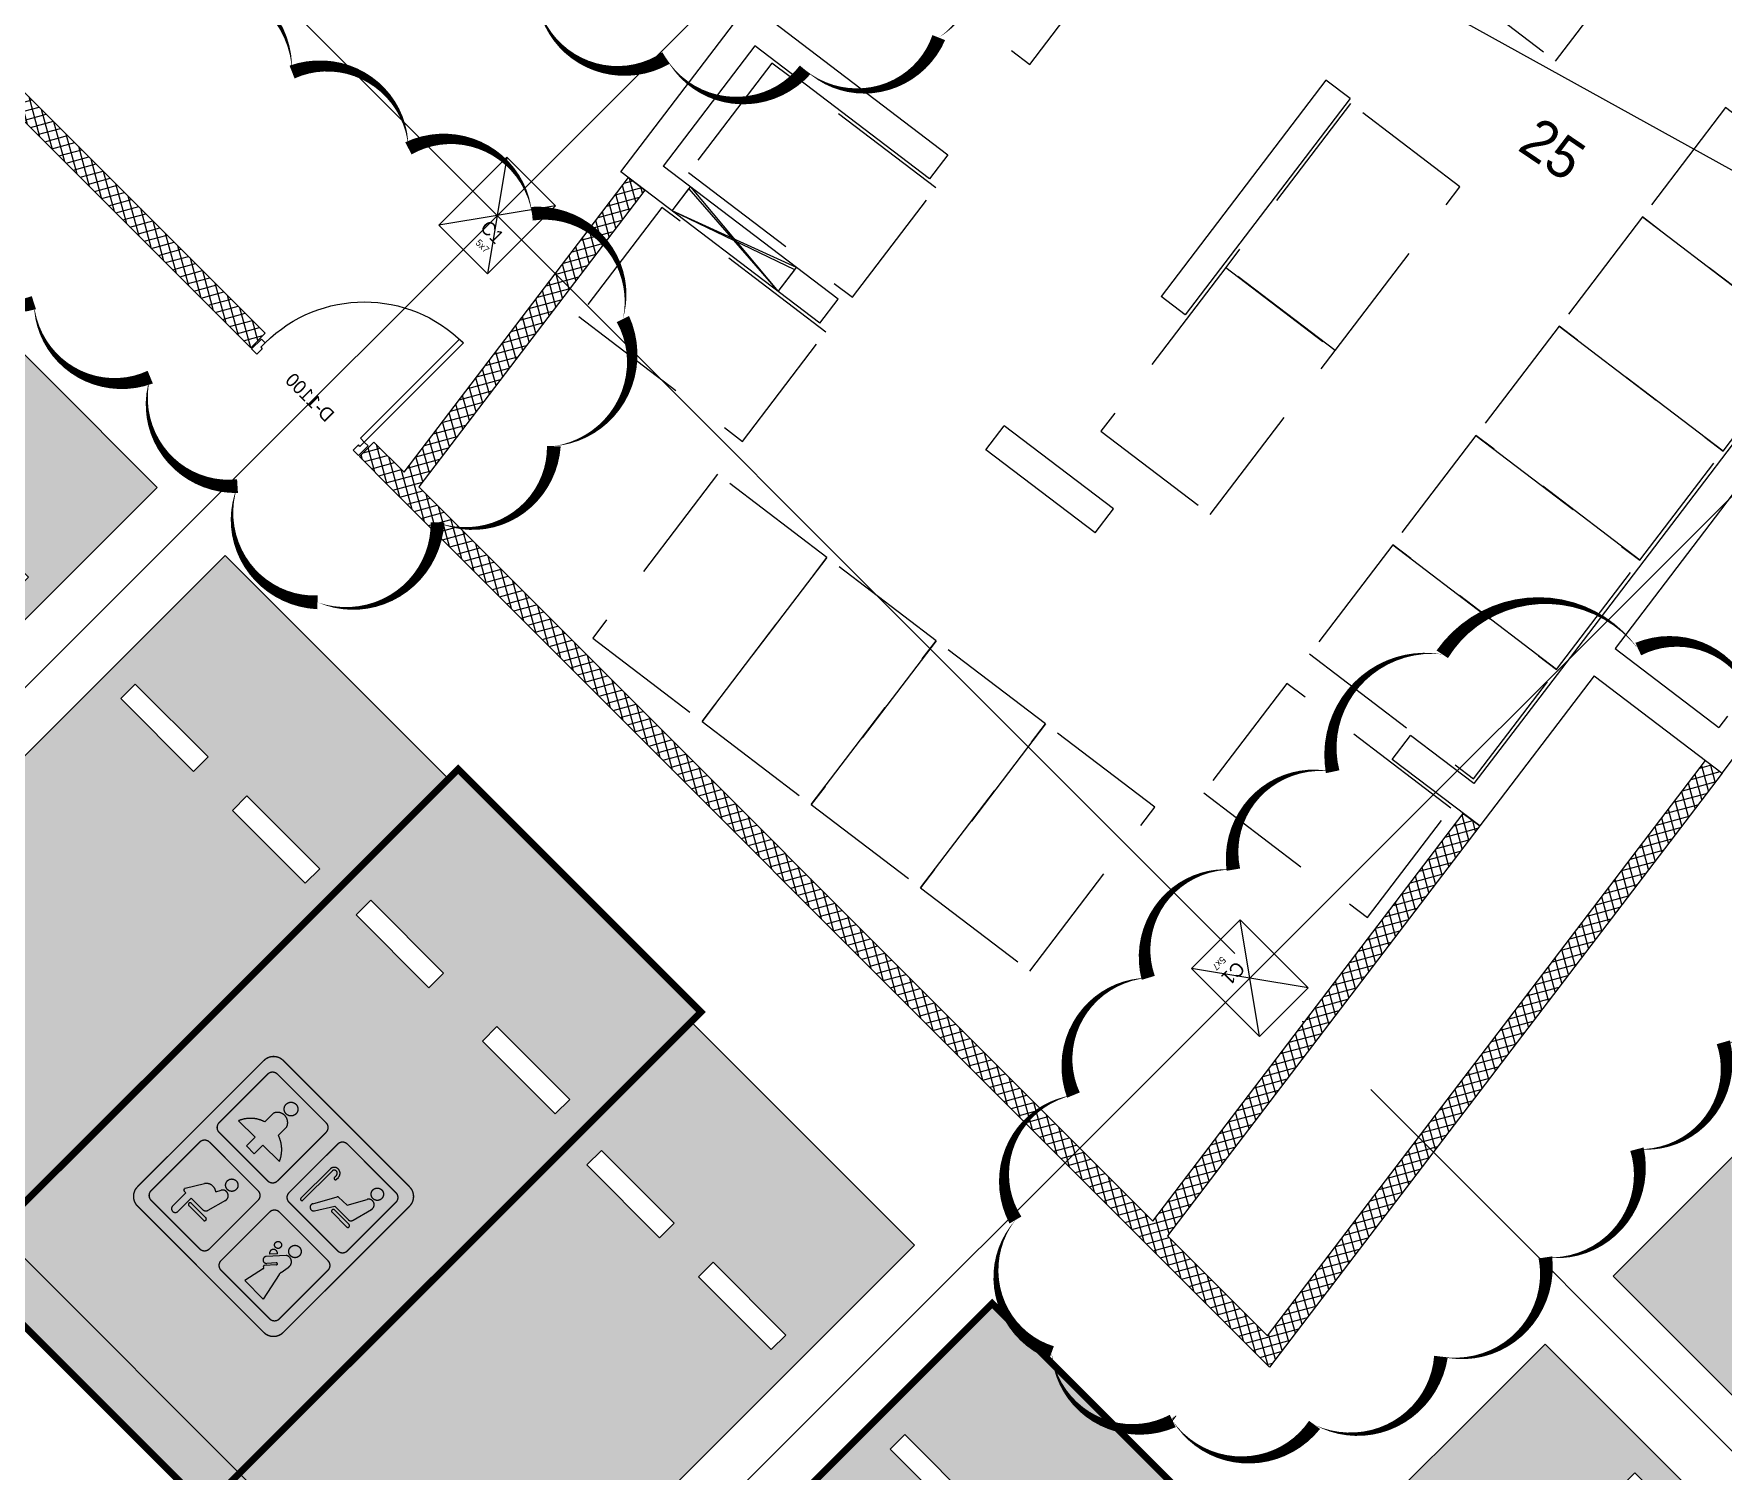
# Model space of a CAD drawing. Header units: millimetres. Extents: x -21000 to 567700, y 435000 to 850800.
# Drawn here: x 204234 to 216533, y 612534 to 622999 of the extents above; entities that cross this region are included whole.
import ezdxf
from ezdxf.enums import TextEntityAlignment as Align
from ezdxf.xclip import XClip

# ---------------------------------------------------------------- set-up
doc = ezdxf.new("R2010")
doc.units = ezdxf.units.MM
doc.header["$LTSCALE"] = 700
doc.header["$XCLIPFRAME"] = 2
doc.linetypes.add('AB_Pbase$0$주차장기둥$0$CEN', pattern=[62, 60, -1, 0, -1])
doc.linetypes.add('HIDDEN', pattern=[9.524999999999999, 6.349999999999999, -3.174999999999999])
doc.layers.get('0').update_dxf_attribs({"color": 2})
doc.layers.get('Defpoints').update_dxf_attribs({"color": 171})
doc.layers.add('AB_Pbase$0$Defponts', color=161, linetype='Continuous', plot=False)
doc.layers.add('AB_Pbase$0$주차장기둥$0$DEFPOINT', color=247, linetype='Continuous', plot=False)
for name, color, linetype in [('AB_Pbase$0$ELE8', 8, 'Continuous'), ('AB_Pbase$0$WAL', 3, 'Continuous'), ('AB_Pbase$0$WIN', 4, 'Continuous'), ('AB_Pbase$0$WIN1', 1, 'Continuous'), ('AB_Pbase$0$경량벽체 세대창고', 4, 'HIDDEN'), ('AB_Pbase$0$경량벽체 세대창고 모듈', 4, 'HIDDEN'), ('AB_Pbase$0$주차-sol', 254, 'Continuous'), ('AB_Pbase$0$주차-여행', 221, 'Continuous'), ('AB_Pbase$0$주차-일반', 9, 'Continuous'), ('AB_Pbase$0$주차장기둥$0$CEN_P', 244, 'AB_Pbase$0$주차장기둥$0$CEN')]:
    doc.layers.add(name, color=color, linetype=linetype)
doc.styles.add('AB_Pbase$0$돋움', font='')
doc.styles.add('AB_Pbase$0$주차장기둥$0$맑은 고딕', font='')
doc.styles.get('AB_Pbase$0$돋움').set_extended_font_data('Dotum')
doc.styles.get('AB_Pbase$0$주차장기둥$0$맑은 고딕').set_extended_font_data('Dotum')
pattern_1 = [(15.18218400000001, (0, 0), (-16.62995760596819, 61.28372141134789), []), (105.182184, (0, 0), (-61.28372141134789, -16.62995760596819), [])]

# ---------------------------------------------------------------- blocks, each defined once
blk = doc.blocks.new('AB_Pbase$0$CON-104-B2F')
for p, q in [((31189.99999997506, -10920.06162381766), (31189.99999999799, -14319.99999940884)), ((31410.00000278975, -10920.06162444409), (31410.0000028114, -14224.79235999286)), ((27449.99999999898, -12210.00000030914), (27229.99999999863, -12209.99999969225)), ((27229.99999999863, -12209.99999969225), (27229.99999999846, -14189.99999971554)), ((27449.99999999898, -12210.00000030914), (27449.99999999828, -14190.00000032974)), ((23549.99999999726, -15850.00000002183), (23549.99999999797, -13929.79235999606)), ((32360.0000034667, -14119.79235937702), (32360.00000346775, -14224.7923593804)), ((32580.00000346743, -14474.79235995339), (32580.00000346857, -14119.79235999298)), ((27449.99999999828, -14190.00000032974), (27229.99999999846, -14189.99999971554)), ((31410.0000028114, -14224.79235999286), (32360.00000346775, -14224.7923593804)), ((23770.00000030547, -14310.00000002107), (25370.00000392133, -14309.99999374029)), ((25370.00000392133, -14309.99999374029), (25370.00000361199, -14529.99999374064)), ((31189.99999999799, -14319.99999940884), (31190.00000061249, -15629.99999940884)), ((31410.00000280963, -14474.79235995037), (31410.00000280937, -15850.00000003585)), ((31410.00000280963, -14474.79235995037), (32580.00000346743, -14474.79235995339)), ((23769.99999999875, -14530.00000002119), (23770.00000061313, -15630.00000002049)), ((25370.00000361199, -14529.99999374064), (23769.99999999875, -14530.00000002119)), ((25370.00000455164, -15630.00000002363), (23770.00000061313, -15630.00000002049)), ((25370.0000039358, -15850.00000002247), (25370.00000455164, -15630.00000002363)), ((27890.00000061098, -15630.00000002264), (26890.00000455149, -15629.99999336776)), ((26890.00000393574, -15849.99999336892), (26890.00000455149, -15629.99999336776)), ((27889.99999999491, -15850.00000002264), (27890.00000061098, -15630.00000002264)), ((31190.00000061249, -15629.99999940884), (30610.0000006097, -15630.00000002427)), ((30609.99999999491, -15850.0000000245), (30610.0000006097, -15630.00000002427)), ((25370.0000039358, -15850.00000002247), (23549.99999999726, -15850.00000002183)), ((27889.99999999491, -15850.00000002264), (26890.00000393574, -15849.99999336892)), ((31410.00000280937, -15850.00000003585), (30609.99999999491, -15850.0000000245))]:
    blk.add_line(p, q)
at = {"layer": 'Defpoints'}
for p, q in [((24020.00000001898, -15850.00000119675), (24020.000000634, -15630.00000119756)), ((24990.000000587, -15630.0000011826), (24020.00000395611, -15849.99999524525)), ((24020.000000634, -15630.00000119756), (24990.0000039089, -15849.99999499455)), ((24989.99999997238, -15850.0000011833), (24990.000000587, -15630.0000011826))]:
    blk.add_line(p, q, dxfattribs=at)
blk = doc.blocks.new('AB_Pbase$0$CON-104-B1F')
at = {"layer": 'Defpoints'}
for p, q in [((24020.00000001848, -15850.00000003481), (24020.00000001877, -15650.00000003562)), ((24989.9999999718, -15650.00000002101), (24020.00000395565, -15849.99999408342)), ((24020.00000001877, -15650.00000003562), (24990.00000390835, -15849.99999383284)), ((24989.9999999718, -15850.00000002171), (24989.9999999718, -15650.00000002101))]:
    blk.add_line(p, q, dxfattribs=at)
blk.add_blockref('AB_Pbase$0$CON-104-B2F', (0, -1.164153e-10))
blk = doc.blocks.new('AB_Pbase$0$지하1층 동골조')
at = {"rotation": 322.7001034465601}
blk.add_blockref('AB_Pbase$0$CON-104-B1F', (52434.18479087355, 8908.514794333954), dxfattribs=at)
blk = doc.blocks.new('AB_Pbase$0$세대창고')
at = {"layer": 'AB_Pbase$0$경량벽체 세대창고', "ltscale": 0.2}
blk.add_lwpolyline([(-290836.8541639593, 78445.46599133477), (-291836.8541639591, 78445.46599134662), (-291836.8541639527, 79945.46599134662), (-290836.8541639527, 79945.46599133474)], close=True, dxfattribs=at)
blk = doc.blocks.new('AB_Pbase$0$C1CD84166')
at = {"layer": 'AB_Pbase$0$경량벽체 세대창고', "ltscale": 0.2}
blk.add_lwpolyline([(124.9998326935165, 244.9961002913769), (1624.999832693487, 244.9961002912605), (1624.999832693487, 1244.996100291377), (124.9998326934583, 1244.996100291144)], close=True, dxfattribs=at)
blk = doc.blocks.new('AB_Pbase$0$0228_REV.')
at = {"layer": 'AB_Pbase$0$경량벽체 세대창고 모듈', "rotation": 52.70010346057729}
for p in [(418787.6324738183, 515636.6289336677), (417181.7670190956, 513528.6213100548), (416272.7865733113, 512335.4094474006)]:
    blk.add_blockref('AB_Pbase$0$C1CD84166', p, dxfattribs=at)
at = {"layer": 'AB_Pbase$0$경량벽체 세대창고 모듈'}
for p, xscale, rotation in [((300998.2266127072, 236969.0048061286), -0.9999999999999998, 52.70010346049862), ((299707.4754817991, 235274.6435165905), -0.9999999999999998, 52.70010368547687), ((533747.9495677262, 794435.4836286796), -0.9999999999999925, 232.7001034599164), ((298907.5726965444, 234224.6170797714), -0.9999999999999984, 52.70010368548081), ((533141.9626038729, 793640.009053575), -0.9999999999999925, 232.7001034599164), ((532535.9756400192, 792844.5344784698), -0.9999999999999925, 232.7001034599164), ((531929.9886761657, 792049.0599033645), -0.9999999999999925, 232.7001034599164), ((692253.4717969329, 398428.2735382782), -1, 142.7001036854805), ((693048.9463744399, 397822.2865775797), -1, 142.7001036854805), ((531324.0017123119, 791253.5853282546), -0.9999999999999925, 232.7001034599164), ((693844.4209519476, 397216.2996168793), -1, 142.7001036854805), ((530553.7169703268, 790243.6066339615), -0.9999999999999984, 232.7002430568384), ((694639.8955294561, 396610.3126561847), -1, 142.7001036854805)]:
    blk.add_blockref('AB_Pbase$0$세대창고', p, dxfattribs=dict(at, xscale=xscale, rotation=rotation))
at = {"layer": 'AB_Pbase$0$Defponts', "style": 'AB_Pbase$0$돋움'}
blk.add_text('25', height=300, rotation=325.9067230652992, dxfattribs=at).set_placement((418382.2903826317, 515242.1584013787))
blk = doc.blocks.new('AB_Pbase$0$주차장기둥$0$cen 2bl 지하')
at = {"layer": 'AB_Pbase$0$주차장기둥$0$CEN_P', "color": 54}
for p, q in [((-91770.02511056198, 92297.50128589605), (-111580.8022875093, 23278.11482838821)), ((-84272.75363075089, 90145.54395408847), (-104083.5308076925, 21126.15749661717)), ((-130482.5691638864, 82128.68695859553), (39239.40659345825, 33413.03739494435)), ((-132634.5264956603, 74631.41547876876), (37087.44926170314, 25915.76591514563))]:
    blk.add_line(p, q, dxfattribs=at)
at = {"layer": 'AB_Pbase$0$주차장기둥$0$CEN_P', "color": 5}
blk.add_line((-127185.7022670662, 77282.95331045601), (119274.2270251324, 77282.95331043121), dxfattribs=at)
blk = doc.blocks.new('AB_Pbase$0$주차장기둥$0$p기둥 5x7')
blk.add_lwpolyline([(-250.0000000000582, 349.9999999998836), (249.9999999999709, 349.9999999998836), (249.9999999999418, -350.0000000001455), (-250.0000000000873, -350.0000000000873)], close=True)
at = {"layer": 'AB_Pbase$0$주차장기둥$0$DEFPOINT'}
for p, q in [((249.9999999999709, 349.9999999998836), (-250.0000000000582, -350.0000000001164)), ((-250.0000000000582, 349.999999999869), (250, -350.0000000001164))]:
    blk.add_line(p, q, dxfattribs=at)
at = {"layer": 'AB_Pbase$0$주차장기둥$0$DEFPOINT', "color": 6, "style": 'AB_Pbase$0$주차장기둥$0$맑은 고딕'}
for s, height, p in [('C1', 99.99999999999999, (-24.44665820989758, -160.2091103229031)), ('5x7', 49.99999999999999, (28.78967538874713, -258.5294959518069))]:
    blk.add_text(s, height=height, rotation=1.8943102776e-06, dxfattribs=at).set_placement(p)
blk = doc.blocks.new('AB_Pbase$0$주차장기둥')
for name, p, rotation in [('AB_Pbase$0$주차장기둥$0$cen 2bl 지하', (36991.78868371947, -11666.72538985428), 1.99999810188403), ('AB_Pbase$0$주차장기둥$0$p기둥 5x7', (-62897.14614949666, 57526.0989011462), 345.9848215677913), ('AB_Pbase$0$주차장기둥$0$p기둥 5x7', (-55341.44858624536, 55588.59165401943), 255.9848215677924)]:
    blk.add_blockref(name, p, dxfattribs=dict(rotation=rotation))
blk = doc.blocks.new('AB_Pbase$0$AB_Pbase-C1BCB056C')
at = {"layer": 'AB_Pbase$0$주차-여행'}
h = blk.add_hatch(color=170, dxfattribs=at)
h.dxf.hatch_style = 1
edge = h.paths.add_edge_path()
edge.add_line((104.9998297914862, 4.999913722276686), (1404.999829791486, 4.999913722276686))
edge.add_arc((1404.999829791486, 104.9999137222767), 100, 270, 360)
edge.add_line((1504.999829791486, 104.9999137222767), (1504.999829791486, 1404.999913722277))
edge.add_arc((1404.999829791486, 1404.999913722277), 100, 0, 90)
edge.add_line((1404.999829791486, 1504.999913722277), (104.9998297914862, 1504.999913722277))
edge.add_arc((104.9998297914862, 1404.999913722277), 100, 90.00000000000003, 180)
edge.add_line((4.999829791486261, 1404.999913722277), (4.999829791486261, 104.9999137222767))
edge.add_arc((104.9998297914862, 104.9999137222766), 99.99999999999999, 180, 270)
h = blk.add_hatch(color=255, dxfattribs=at)
h.dxf.hatch_style = 1
h.paths.add_polyline_path([(464.9998297914861, 1093.962959066033), (464.9998297914861, 1179.999913677573, 0.7142857144954711), (324.9998297914863, 1179.999913722276), (324.9998297914863, 1093.962959066033, 0.2192235935894597), (184.9998298063874, 964.9999137222767), (354.9998297914862, 964.9999137222767), (354.9998297914862, 874.9999137222769), (434.9998297914861, 874.9999137222769), (434.9998297989368, 964.9999137222767), (604.9998297914861, 964.9999137222767, 0.2192235935991595)])
h.paths.add_polyline_path([(444.9998297914862, 1294.999913722276, 1), (344.9998297914863, 1294.999913722276, 1)])
h.paths.add_polyline_path([(905.0694490894676, 1187.227043330669), (905.0694490894676, 887.2270433306693, 1), (925.0694490894678, 887.2270433306693), (925.0694490894678, 1187.227043330669, -1), (970.0694490894672, 1187.227043330669), (970.0694490894672, 1167.227043330669, 1), (990.0694490894678, 1167.227043330669), (990.0694490894678, 1187.227043315768, 1)])
h.paths.add_polyline_path([(1322.599384352565, 1300.948844328522, 1), (1232.599384352565, 1300.948844328522, 1)])
h.paths.add_polyline_path([(1325.583051808178, 1192.864747062325, 0.8785792652490609), (1251.948925115168, 1222.393662780523), (1177.534137569368, 1089.506382524967), (1093.841614499688, 1085.951423943043, 0.2585986565045364), (1085.568617418408, 1080.895572856068), (994.4447772949933, 920.3046763837336, 0.979198574801533), (1040.829881228506, 892.6797962039708), (1120.306013703346, 1019.964866757393), (1257.76389311254, 1019.964866757393, 0.3421054281494638), (1286.814132198691, 1042.475967720151)])
h.paths.add_polyline_path([(1287.971297286451, 999.9648667573927), (1137.971297286451, 999.9648667573927, 1), (1137.971297286451, 974.9648667573927), (1287.971297286451, 974.9648667573927, 1)], flags=17)
h.paths.add_polyline_path([(436.9555048123002, 598.246732994914, 1), (526.9555048123002, 598.246732994914, 1)])
h.paths.add_polyline_path([(528.1558670848608, 485.9040889143943, 0.8878799825952457), (452.9519263207911, 517.1157555133104), (433.4624234810471, 482.4387960731983, 0.4156105446493064), (332.3843688070774, 465.5578041821716), (258.7660074681044, 342.8345530629158, 0.1928886540374943), (257.5865358635783, 335.4898763746023, 0.4807951515264588), (267.3414172753691, 323.2893562614918), (284.8712226971984, 323.2893562763929), (284.8712226971984, 186.1964333206415, 1), (339.8712226971984, 186.1964333206415), (339.8712226971984, 323.2893562763929), (459.6049608886241, 323.2893562614918, 0.3358464279470858), (488.4797215983271, 345.1500568836928)])
h.paths.add_polyline_path([(516.3095344379544, 296.8027470558882), (366.3095344379544, 296.8027470558882, 1), (366.3095344379544, 271.8027470558882), (516.3095344379544, 271.8027470558882, 1)], flags=17)
h.paths.add_polyline_path([(1053.458181910217, 528.8396279960871, 1), (1002.144951291382, 528.8396279960871, 1)])
h.paths.add_polyline_path([(1070.501569882035, 479.7024450153111, 1.194973176818422), (1032.354010231793, 437.2605490833519)])
h.paths.add_polyline_path([(1195.899806149304, 466.2948160022495, 0.7033702882995693), (1123.245992541313, 515.9454015046358), (1026.935606569052, 408.793189972639, 1), (1064.122153230011, 375.3692352920771), (1111.15793248266, 427.6999130696057, -1), (1122.313896492123, 417.6727266609669), (1062.577867232263, 351.2121098935604, 0.4828771538017641), (1063.883896596729, 343.4903036057948), (1072.644407972693, 338.6641221195459, -0.3321010292297663), (1075.116340912878, 333.2164927870035), (1040.312134779989, 174.0700534582138), (1230.701888181269, 174.0700534582138), (1185.384223856032, 381.2905511409044, -0.0966836924488011), (1184.909373626113, 402.3586240559815)])
h.paths.add_polyline_path([(1193.590907037258, 582.2420370280743, 1), (1103.590907037258, 582.2420370280743, 1)])
at = {"layer": 'AB_Pbase$0$주차-여행', "color": 255}
for p, q in [((324.9998297914863, 1179.999913722276), (324.9998297914863, 1093.962959051132)), ((464.9998297914861, 1179.999913692474), (464.9998297914861, 1093.962959066033)), ((905.0694490894676, 887.2270433306693), (905.069449082017, 1187.227043330669)), ((925.0694490894678, 887.2270433306693), (925.0694490894678, 1187.227043330669)), ((970.0694490894672, 1167.227043330669), (970.0694490894672, 1187.227043330669)), ((990.0694490894678, 1167.227043330669), (990.0694490969179, 1187.227043330669)), ((1177.534137569368, 1089.506382524967), (1251.948925115168, 1222.393662780523)), ((1286.814132198691, 1042.475967720151), (1325.583051808178, 1192.864747062325)), ((994.4447772875427, 920.3046763837336), (1085.568617418408, 1080.89557287097)), ((1040.829881228506, 892.6797962039708), (1120.306013703346, 1019.964866757393)), ((1093.841614514589, 1085.951423943043), (1177.534137569368, 1089.506382524967)), ((1120.306013703346, 1019.964866757393), (1257.76389310509, 1019.964866757393)), ((1137.971297286451, 999.9648667573927), (1287.971297286451, 999.9648667573927)), ((354.9998297914862, 964.9999137222767), (184.9998297840357, 964.9999137222767)), ((354.9998297914862, 964.9999137222767), (354.9998297914862, 874.9999137222769)), ((434.9998297914861, 874.9999137222769), (354.9998297914862, 874.9999137222769)), ((604.9998297914861, 964.9999137222767), (434.9998297914861, 964.9999137222767)), ((434.9998297989368, 964.9999137222767), (434.9998297914861, 874.9999137222769)), ((1137.971297286451, 974.9648667573927), (1287.971297286451, 974.9648667573927)), ((433.4624234810471, 482.4387960731983), (452.9519263207911, 517.1157555133104)), ((1123.245992541313, 515.9454015046358), (1026.935606561601, 408.793189972639)), ((258.7660074681044, 342.8345530629158), (332.3843688070774, 465.5578041821716)), ((528.1558670848608, 485.9040889143943), (488.4797215983271, 345.1500568836928)), ((1070.501569889485, 479.7024450302123), (1032.354010231793, 437.2605490833519)), ((1122.313896477222, 417.6727266758678), (1062.577867232263, 351.2121098935604)), ((1111.158504597843, 427.7005495131016), (1064.122153230011, 375.3692352920771)), ((1184.909373626113, 402.3586240708827), (1195.899806119501, 466.2948158085346)), ((1185.384223856032, 381.2905511558056), (1230.701888181269, 174.0700534582138)), ((257.3414172679186, 333.2893562614918), (257.3414172679186, 337.690396502614)), ((267.3414172679186, 323.2893562614918), (284.8712226971984, 323.2893562763929)), ((284.8712226971984, 323.2893562614918), (284.8712226971984, 186.1964333206415)), ((339.8712226897478, 323.2893562763929), (459.6049608960746, 323.2893562614918)), ((339.8712226971984, 323.2893562614918), (339.8712226971984, 186.1964333206415)), ((366.3095344379544, 296.8027470558882), (516.3095344379544, 296.8027470558882)), ((366.3095344379544, 271.8027470558882), (516.3095344379544, 271.8027470558882)), ((1075.116340912878, 333.2164927870035), (1040.312134779989, 174.0700534582138)), ((1072.644407972693, 338.6641221195459), (1063.883896596729, 343.4903036057948)), ((1230.701888181269, 174.0700534582138), (1040.312134779989, 174.0700534582138))]:
    blk.add_line(p, q, dxfattribs=at)
at = {"layer": 'AB_Pbase$0$주차-여행', "color": 255, "const_width": 10}
for points in [[(104.9998297914862, 4.999913722276686), (1404.999829791486, 4.999913722276686, 0.4142135623730951), (1504.999829791486, 104.9999137222767), (1504.999829791486, 1404.999913722277, 0.4142135623730951), (1404.999829791486, 1504.999913722277), (104.9998297914862, 1504.999913722277, 0.4142135623730951), (4.999829791486261, 1404.999913722277), (4.999829791486261, 104.9999137222767, 0.4142135623730951)], [(144.9998297914862, 804.9999137222766), (644.9998297914861, 804.9999137222766, 0.4142135623730951), (694.999829791486, 854.9999137222767), (694.999829791486, 1354.999913722277, 0.4142135623730951), (644.9998297914861, 1404.999913722277), (144.9998297914862, 1404.999913722277, 0.4142135623730951), (94.99982979148626, 1354.999913722277), (94.99982979148626, 854.9999137222767, 0.4142135623730951)], [(864.999829791486, 804.9999137222766), (1364.999829791486, 804.9999137222766, 0.4142135623730951), (1414.999829791486, 854.9999137222767), (1414.999829791486, 1354.999913722277, 0.4142135623730951), (1364.999829791486, 1404.999913722277), (864.999829791486, 1404.999913722277, 0.4142135623730951), (814.999829791486, 1354.999913722277), (814.999829791486, 854.9999137222767, 0.4142135623730951)], [(144.9998297914862, 104.9999137222767), (644.9998297914861, 104.9999137222767, 0.4142135623730951), (694.999829791486, 154.9999137222767), (694.999829791486, 654.9999137222767, 0.4142135623730951), (644.9998297914861, 704.9999137222767), (144.9998297914862, 704.9999137222767, 0.4142135623730951), (94.99982979148626, 654.9999137222767), (94.99982979148626, 154.9999137222767, 0.4142135623730951)], [(864.999829791486, 104.9999137222767), (1364.999829791486, 104.9999137222767, 0.4142135623730951), (1414.999829791486, 154.9999137222767), (1414.999829791486, 654.9999137222767, 0.4142135623730951), (1364.999829791486, 704.9999137222767), (864.999829791486, 704.9999137222767, 0.4142135623730951), (814.999829791486, 654.9999137222767), (814.999829791486, 154.9999137222767, 0.4142135623730951)]]:
    blk.add_lwpolyline(points, format="xyb", close=True, dxfattribs=at)
at = {"layer": 'AB_Pbase$0$주차-여행', "color": 255}
for centre, radius in [((394.9998297914863, 1294.999913722276), 50), ((1277.599384352565, 1300.948844328522), 45), ((481.9555048123, 598.246732994914), 45), ((1148.590907037258, 582.2420370280743), 45), ((1027.801566600799, 528.8396279960871), 25.65661530862564)]:
    blk.add_circle(centre, radius, dxfattribs=at)
for centre, radius, start, end in [((394.9998297840357, 1155.999913722276), 73.99999999295216, 18.92464439297627, 161.0753556070237), ((1286.849399685859, 1202.849945768714), 40, 345.5443830016112, 150.7518595882236), ((947.5694490894673, 1187.227043330669), 42.5, 0, 180), ((947.5694490894673, 1187.227043330669), 22.5, 0, 180), ((980.0694490894676, 1167.227043330669), 10, 180, 0), ((394.9998297989369, 877.4999137222767), 227.4999999931226, 107.9202128925485, 157.3801346250727), ((394.9998297989369, 877.4999137222767), 227.4999999931226, 22.61986537492725, 72.07978710745148), ((1094.265996024012, 1075.960432991385), 10, 92.43225732071868, 150.4281913124966), ((1137.971297286451, 987.4648667573927), 12.5, 90, 270), ((1257.76389310509, 1049.964866757393), 30, 270, 345.5443830016112), ((1287.971297286451, 987.4648667573927), 12.5, 270, 90), ((915.0694490894678, 887.2270433306693), 10, 180, 0), ((1017.927699498832, 906.9797987192869), 27, 150.4281913124966, 328.0195599473515), ((391.3237498402596, 423.6996319442987), 72.29078239768941, 54.34485969010182, 144.6180025138515), ((488.6936941295862, 497.0277980715035), 41, 344.257766512957, 150.6626929385949), ((1150.656200863421, 478.0722837746143), 46.75139106864536, 345.4090238405308, 125.894682248055), ((1047.627815283835, 461.8969845324754), 28.98694658646556, 37.89801675515835, 238.2024057515574), ((1045.528879895806, 392.0812126398087), 24.99999999805061, 138.0502109223481, 318.0502109223481), ((1116.735914483666, 422.6863198578358), 7.500000004234085, 318.0502109223481, 138.0502109223481), ((1239.114364519715, 393.0409547388554), 55, 170.2463571196594, 192.3359683167152), ((267.3414172679186, 337.690396502614), 10, 149.0415955937507, 180), ((267.3414172679186, 333.2893562614918), 10, 180, 270), ((366.3095344379544, 284.3027470558882), 12.5, 90, 270), ((459.6049608960746, 353.2893562614918), 30, 270, 344.257766512957), ((516.3095344379544, 284.3027470558882), 12.5, 270, 90), ((1066.296521902084, 347.8697144240141), 5, 138.0502109223481, 241.149552132227), ((1070.231782667339, 334.2847113013267), 5, 347.6640316832849, 61.14955213222703), ((312.3712226971984, 186.1964333206415), 27.5, 180, 0)]:
    blk.add_arc(centre, radius, start, end, dxfattribs=at)
blk = doc.blocks.new('AB_Pbase$0$AB_Pbase-여행주차_')
at = {"layer": 'AB_Pbase$0$주차-sol'}
h = blk.add_hatch(color=252, dxfattribs=at)
h.paths.add_polyline_path([(54378012.42552351, -70102333.67799535), (54378012.42551065, -70097233.67799538), (54375512.42551069, -70097233.67800184), (54375512.42552349, -70102333.67800182)])
h.paths.add_polyline_path([(54377037.42550788, -70098358.67799935), (54377037.42550747, -70098508.67799933), (54377787.42550747, -70098508.67800128), (54377787.42550786, -70098358.67800125)], flags=16)
h.paths.add_polyline_path([(54376487.42551349, -70098358.6779993), (54376487.42551385, -70098508.67799929), (54375737.42551386, -70098508.67800127), (54375737.42551347, -70098358.67800124)], flags=16)
at = {"layer": 'AB_Pbase$0$주차-여행', "const_width": 50}
blk.add_lwpolyline([(54378012.42552351, -70102333.67799535), (54378012.42551065, -70097233.67799538), (54375512.42551069, -70097233.67800184), (54375512.42552349, -70102333.67800182)], close=True, dxfattribs=at)
at = {"layer": 'AB_Pbase$0$주차-여행', "color": 5, "ltscale": 600}
for points in [[(54376487.42551349, -70098358.6779993), (54376487.42551385, -70098508.67799929), (54375737.42551386, -70098508.67800127), (54375737.42551347, -70098358.67800124)], [(54377037.42550788, -70098358.67799935), (54377037.42550747, -70098508.67799933), (54377787.42550747, -70098508.67800128), (54377787.42550786, -70098358.67800125)]]:
    blk.add_lwpolyline(points, close=True, dxfattribs=at)
at = {"layer": 'AB_Pbase$0$주차-여행', "xscale": 1.000000000002362, "yscale": 1.000000000002362, "zscale": 1.000000000002362}
blk.add_blockref('AB_Pbase$0$AB_Pbase-C1BCB056C', (54376007.42569371, -70101138.67791232), dxfattribs=at)
blk = doc.blocks.new('AB_Pbase$0$주차일반')
at = {"layer": 'AB_Pbase$0$주차-sol'}
h = blk.add_hatch(color=254, dxfattribs=at)
h.dxf.hatch_style = 1
h.paths.add_polyline_path([(2.23517418e-08, 0), (-2299.99999999255, 5.692243576e-06), (-2300.000012420118, -4999.99999433756), (-1.24126672745e-05, -4999.999999985099)])
h.paths.add_polyline_path([(-200.0000091716647, -3724.99999949336), (-200.000009521842, -3874.99999949336), (-950.0000095218419, -3874.999997645619), (-950.000009164214, -3724.999997645619)], flags=16)
h.paths.add_polyline_path([(-1350.00001565367, -3724.999997645619), (-1350.000015296042, -3874.999997645619), (-2100.000015296042, -3874.99999949336), (-2100.00001565367, -3724.99999949336)], flags=16)
at = {"layer": 'AB_Pbase$0$주차-일반', "color": 6}
for points in [[(2.23517418e-08, 0), (-1.24126672745e-05, -4999.999999985099), (-2300.000012420118, -4999.99999433756), (-2299.99999999255, 5.692243576e-06)], [(-1350.000015296042, -3874.999997645619), (-1350.00001565367, -3724.999997645619), (-2100.00001565367, -3724.99999949336), (-2100.000015296042, -3874.99999949336)], [(-950.0000095218419, -3874.999997645619), (-950.000009164214, -3724.999997645619), (-200.0000091716647, -3724.99999949336), (-200.000009521842, -3874.99999949336)]]:
    blk.add_lwpolyline(points, close=True, dxfattribs=at)
blk = doc.blocks.new('AB_Pbase$0$pppaaa_1_1')
at = {"layer": 'AB_Pbase$0$주차-여행', "rotation": 314.9848186016872}
for p in [(11347579.7605892, 88630219.14071079), (11351467.81756014, 88626329.02336249)]:
    blk.add_blockref('AB_Pbase$0$AB_Pbase-여행주차_', p, dxfattribs=at)
at = {"layer": 'AB_Pbase$0$주차-일반', "xscale": -1, "rotation": 134.9848186021626}
for p in [(201595.416159106, 616161.5838776343), (203716.1746140299, 614039.7018295232), (207109.3877488952, 610644.6900679776)]:
    blk.add_blockref('AB_Pbase$0$주차일반', p, dxfattribs=at)
at = {"layer": 'AB_Pbase$0$주차-일반'}
for p, rotation in [((219265.954991553, 610417.4289810043), 224.9845934172665), ((217144.0643082583, 608296.6791320783), 224.9845934156479)]:
    blk.add_blockref('AB_Pbase$0$주차일반', p, dxfattribs=dict(at, rotation=rotation))
blk = doc.blocks.new('AB_Pbase$0$Door_s_1100')
at = {"layer": 'AB_Pbase$0$Defponts'}
for p, q in [((-10.00000002980232, 5.858251825e-06), (-10.00000002980232, 100.0000058582518)), ((1109.999999970212, -7.4505806e-08), (1109.999999970212, 99.9999999254942))]:
    blk.add_line(p, q, dxfattribs=at)
at = {"layer": 'AB_Pbase$0$WIN'}
for points in [[(39.99999997021222, 99.9999999254942), (79.99999997019766, 99.9999999254942), (79.99999997021223, 1119.999999925494), (39.99999997022678, 1119.999999925494)], [(54.99999997021223, 54.99999992549419), (54.99999997021223, -7.4505806e-08), (-2.97877705e-08, -7.4505806e-08), (-2.97877705e-08, 99.9999999254942), (39.99999997021222, 99.9999999254942), (39.99999997022678, 54.99999992549419)], [(1044.999999970183, 54.99999992549419), (1044.999999970227, -7.4505806e-08), (1099.999999970197, -7.4505806e-08), (1099.999999970197, 99.9999999254942), (1059.999999970197, 99.9999999254942), (1059.999999970197, 54.99999992549419)]]:
    blk.add_lwpolyline(points, close=True, dxfattribs=at)
at = {"layer": 'AB_Pbase$0$WIN1'}
blk.add_arc((39.99999997021222, 99.9999999254942), 1020, 0, 89.99999999916623, dxfattribs=at)
at = {"layer": 'AB_Pbase$0$Defponts', "style": 'AB_Pbase$0$돋움'}
blk.add_text('D-1100', height=100, dxfattribs=at).set_placement((549.9999999702266, 49.99999992549419), align=Align.MIDDLE)
blk = doc.blocks.new('AB_Pbase$0$20160212_34980', base_point=(54476081.42729176, -70515734.42699839))
at = {"layer": 'AB_Pbase$0$WIN', "rotation": 125.1554939794611}
blk.add_blockref('AB_Pbase$0$Door_s_1100', (54476081.42729176, -70515734.42699838), dxfattribs=at)
blk = doc.blocks.new('AB_Pbase')
at = {"layer": 'AB_Pbase$0$ELE8'}
h = blk.add_hatch(dxfattribs=at)
h.set_pattern_fill('NET', color=256, scale=20, angle=15.182184)
h.set_pattern_definition(pattern_1)
h.paths.add_polyline_path([(190570.0080529544, 638349.5263039939), (190689.3292392436, 638258.6282594027), (191561.9504671232, 639404.1116476025), (191442.6292808778, 639495.0096921654)])
h.paths.add_polyline_path([(192070.9151863252, 648884.2966068943), (190862.0810274652, 649805.77379104), (190952.9790720139, 649925.0949772869), (192161.8132308962, 649003.6177931377)])
h.paths.add_polyline_path([(207770.7427469101, 637050.4012003492), (207679.8447037297, 636931.0800129932), (208968.5135130229, 635949.3811333145), (209059.4115576371, 636068.7023196302)])
h.paths.add_polyline_path([(195828.0949350764, 634343.9523950553), (195708.7737293716, 634434.8504141218), (196581.3950352815, 635580.3339045267), (196700.7162223555, 635489.4358610811)])
h.paths.add_polyline_path([(217418.0952663369, 618789.6513528038), (217298.7740800468, 618880.5493974094), (216620.0686806019, 617989.6178733557), (216739.3898640185, 617898.7198309514)])
h.paths.add_polyline_path([(221041.6276746443, 641648.9350139542), (221160.9488628838, 641558.0369747435), (219446.0057544739, 639306.84392339), (219326.6845656861, 639397.7419630296)])
h.paths.add_polyline_path([(231156.8382974314, 636708.8829932555), (230235.7381124624, 635499.7616391532), (230355.0592987345, 635408.8635945744), (231276.1594837241, 636617.9849486607)])
h.paths.add_polyline_path([(225957.9779284106, 633415.8068053283), (227103.4613165255, 632543.1855773953), (227012.5632719363, 632423.864391117), (225867.0798838986, 633296.4856190688)])
h.paths.add_polyline_path([(223660.3570020064, 643601.339356197), (223779.6727068133, 643510.4358104783), (222785.7576367656, 642205.8680936998), (222666.4411153811, 642296.7722615293)])
edge = h.paths.add_edge_path()
edge.add_line((219686.1273105021, 619984.6639623054), (220246.5394271357, 620720.3127701688))
edge.add_line((220246.5394271357, 620720.3127701688), (220127.2182389004, 620811.2108168222))
edge.add_line((220127.2182389004, 620811.2108168222), (219569.7102321559, 620079.3742077218))
edge.add_line((219569.7102321559, 620079.3742077218), (219689.0315624073, 619988.4759680007))
edge.add_line((221786.7883084299, 623946.8511627618), (221544.3935229213, 623628.6613326527))
edge.add_line((221544.3935229213, 623628.6613326527), (221425.0723366319, 623719.559377163))
edge.add_line((221425.072336632, 623719.559377163), (221534.1499796837, 623862.744787068))
edge.add_line((221534.1499796838, 623862.7447870679), (220547.7707543188, 624614.1616003704))
edge.add_line((220547.7707543186, 624614.1616003704), (220638.6688006045, 624733.482785196))
edge.add_line((220638.6688006045, 624733.482785196), (221625.048024255, 623982.065973343))
edge.add_line((221625.0480242551, 623982.0659733432), (221667.4671220958, 624037.7492073484))
edge.add_line((221667.4671220957, 624037.7492073483), (221786.7883084299, 623946.8511627618))
edge = h.paths.add_edge_path()
edge.add_line((214640.8801478984, 617322.2864280408), (214760.2013388451, 617231.3883896166))
edge.add_line((214760.2013388452, 617231.3883896166), (212395.0416502744, 614126.6608781221))
edge.add_line((212395.0416502746, 614126.6608781221), (206604.3215047279, 619920.4499208948))
edge.add_line((206604.3215047276, 619920.4499208946), (206710.4156110212, 620026.4878308981))
edge.add_line((206710.4156110213, 620026.4878308984), (206929.5606361009, 619807.2266668134))
edge.add_line((206929.5606361009, 619807.2266668133), (208563.454391912, 621952.0268335975))
edge.add_line((208563.4543919121, 621952.0268335976), (208682.7755781225, 621861.1287890652))
edge.add_line((208682.7755781225, 621861.1287890652), (207036.567236352, 619700.1633569011))
edge.add_line((207036.5672363521, 619700.1633569011), (212379.7634729037, 614354.1354057053))
edge.add_line((212379.7634729038, 614354.1354057053), (214640.8811122815, 617322.2876939784))
edge = h.paths.add_edge_path()
edge.add_line((186674.1521909903, 640248.8175117993), (186355.8103010467, 640491.2417817696))
edge.add_line((186355.8103010467, 640491.2417817696), (186446.7083456241, 640610.5629680017))
edge.add_line((186446.7083456241, 640610.5629680017), (186765.0502336838, 640368.1386994978))
edge.add_line((186765.0502336837, 640368.1386994978), (186674.1521909902, 640248.8175117993))
edge.add_line((190038.9536333557, 638477.5153794142), (187875.2627890422, 640125.799921125))
edge.add_line((187875.2627890422, 640125.799921125), (187966.1608336066, 640245.1211073404))
edge.add_line((187966.1608336066, 640245.1211073404), (190129.8516751404, 638596.8365677904))
edge.add_line((190129.8516751403, 638596.8365677904), (190038.9536333557, 638477.5153794142))
h.paths.add_polyline_path([(210829.9019824665, 635914.210739702), (211227.6392691986, 635611.2172567109), (215393.4912656717, 641079.7001523823), (212310.4676604747, 642788.6481736909), (212383.1891077845, 642919.8411273796), (216170.2923714003, 640820.615348587), (216097.5709240798, 640689.4223948687), (215526.07287188, 641006.2089623206), (211346.960455438, 635520.319212154), (211800.3809612751, 635174.9066402544), (211709.4829190838, 635055.5854578209), (210739.0039378746, 635794.8895534578)])
h.paths.add_polyline_path([(217592.4674171576, 639860.7876742434), (217426.992854997, 639952.5117288759), (217499.7143023053, 640083.7046825798), (219151.6645422535, 639168.013641725), (219059.8043591114, 639047.429463342), (217725.0490233857, 639787.2964842126), (216567.9729032946, 638268.4112770912), (219415.8214957722, 636098.9401515406), (219324.9985507183, 635979.5617549827), (216357.7787056374, 638239.9690652827)])
h.paths.add_polyline_path([(219504.9522705944, 635968.3075167967), (218765.6481754951, 634997.8285361929), (218646.3269892525, 635088.72658078), (219385.6310843665, 636059.205561354)])
h.paths.add_polyline_path([(205812.5717330441, 620712.6192834941), (205918.6658446583, 620818.6571988154), (199546.1052252758, 627194.5950614068), (201112.0157276346, 629250.1541175697), (200992.6945393587, 629341.0521595195), (199439.0986251189, 627301.6583714635), (192476.5358349585, 634267.9110861958), (192931.2490573665, 634864.8097435588), (192811.9278713766, 634955.7077885013), (192277.800811802, 634254.5631790803)])
h = blk.add_hatch(dxfattribs=at)
h.set_pattern_fill('NET', color=256, scale=20, angle=15.182184)
h.set_pattern_definition(pattern_1)
h.paths.add_polyline_path([(212486.7700731615, 614247.0720952617), (213214.4149458805, 613519.0415951835), (216404.9433006923, 617707.2243950926), (216524.2644869353, 617616.3263504847), (213229.6931230981, 613291.5670678142), (212395.041649243, 614126.6608789358)])
at = {"layer": 'AB_Pbase$0$WAL'}
blk.add_lwpolyline([(205812.5717328818, 620712.6192833321), (192277.800811802, 634254.5631790803), (192811.9278713766, 634955.7077885013), (192931.2490573665, 634864.8097435588), (192476.5358349585, 634267.9110861958), (199439.0986251189, 627301.6583714635), (200992.6945393587, 629341.0521595195), (201112.0157276346, 629250.1541175697), (199546.1052252758, 627194.5950614068), (205918.6658444966, 620818.6571986537)], close=True, dxfattribs=at)
blk.add_lwpolyline([(214640.8801478984, 617322.2864280408), (214760.2013388452, 617231.3883896166), (212486.7700740985, 614247.0720943244), (213214.4149458805, 613519.0415951835), (216404.9433006923, 617707.2243950926), (216524.2644869353, 617616.3263504847), (213229.6931230981, 613291.5670678142), (212395.0416500527, 614126.6608783441), (206837.8322134519, 619686.8154494397), (206604.3215047276, 619920.4499208946), (206710.4156110213, 620026.4878308984), (206929.5606361009, 619807.2266668133), (208563.4543919121, 621952.0268335976), (208682.7755781225, 621861.1287890652), (207036.5672363521, 619700.1633569011), (212379.7634729038, 614354.1354057053), (214640.8811122808, 617322.2876939764)], dxfattribs=at)
for name, p, rotation in [('AB_Pbase$0$주차장기둥', (231892.5219283827, 539971.4727125298), 329.0000000345588), ('AB_Pbase$0$0228_REV.', (-203355.4812389409, 106915.8689109765), 359.9999999999992), ('AB_Pbase$0$지하1층 동골조', (146945.0535187308, 639965.19614713), 359.9999999999994)]:
    blk.add_blockref(name, p, dxfattribs=dict(rotation=rotation))
ref = blk.add_blockref('AB_Pbase$0$pppaaa_1_1', (-0.0090321358875372, -0.0133324861526489), dxfattribs=dict(at, rotation=359.9999999999999))
XClip(ref).set_block_clipping_path([(-396188.9384898804, 0.0133324570973376), (493845.7278262604, 839949.4046300659)])
at = {"layer": 'AB_Pbase$0$WAL', "xscale": -0.9999999999999989, "rotation": 80.1403156474664}
blk.add_blockref('AB_Pbase$0$20160212_34980', (206597.2523062218, 619927.5228575491), dxfattribs=at)

msp = doc.modelspace()

# ---------------------------------------------------------------- block references
ref = msp.add_blockref('AB_Pbase', (1.00299076e-08, -1.3533281e-09))
XClip(ref).set_block_clipping_path([(-1.50175765e-08, 445500.00000001484), (493845.7187941075, 839949.3912975936)])

# ---------------------------------------------------------------- next in the draw order: linework, layer by layer
at = {"layer": 'Defpoints'}
for points in [[(207901.7028795097, 623221.8933283846, 0, 100, 0.52056705), (208835.939327209, 622821.9144687199, 0, 100, 0.52056705), (208835.939327209, 622821.9144687199, 0, 100, 0.52056705), (209848.6736605604, 622735.64701604, 0, 100, 0.52056705), (209848.6736605604, 622735.64701604, 0, 100, 0.52056705), (210822.159051082, 622970.9242027972, 0, 100, 0.52056705), (210822.159051082, 622970.9242027972, 0, 100, 0.52056705), (210853.55820535, 623974.8007051453, 0, 100, 0.52056705)], [(203433.4618572656, 621641.2743891842, 0, 100, 0.52056705), (204234.2518993455, 621041.2869942441, 0, 100, 0.52056705), (204234.2518993455, 621041.2869942441, 0, 100, 0.52056705), (205081.5082253952, 620498.9216214393, 0, 100, 0.52056705), (205081.5082253952, 620498.9216214393, 0, 100, 0.52056705), (205716.7830573831, 619705.6253339361, 0, 100, 0.52056705), (205716.7830573831, 619705.6253339361, 0, 100, 0.52056705), (206299.1183200393, 618859.4324376967, 0, 100, 0.52056705), (206299.1183200393, 618859.4324376967, 0, 100, 0.52056705), (207172.6398154188, 619441.193238103, 0, 100, 0.52056705), (207172.6398154188, 619441.193238103, 0, 100, 0.52056705), (208019.6729247336, 619996.4993656568, 0, 100, 0.52056705), (208019.6729247336, 619996.4993656568, 0, 100, 0.52056705), (208522.5802319933, 620922.0180695589, 0, 100, 0.52056705), (208522.5802319933, 620922.0180695589, 0, 100, 0.52056705), (207860.8542167384, 621688.8724211744, 0, 100, 0.52056705), (207860.8542167384, 621688.8724211744, 0, 100, 0.52056705), (206960.8815380846, 622164.8527410676, 0, 100, 0.52056705), (206960.8815380846, 622164.8527410676, 0, 100, 0.52056705), (206113.8484287699, 622720.1716055862, 0, 100, 0.52056705), (206113.8484287699, 622720.1716055862, 0, 100, 0.52056705), (205213.8757501233, 623354.8035408027, 0, 100, 0.52056705)], [(216778.1768246729, 618012.793747739, 0, 100, 0.52056705), (215914.4768657002, 618519.2281469714, 0, 100, 0.52056705), (215914.4768657002, 618519.2281469714, 0, 100, 0.52056705), (214487.3778638829, 618481.2083114118, 0, 0, 0)], [(214487.3778638828, 618481.2083114117, 0, 100, 0.52056705), (213689.3780310143, 617626.2269104694, 0, 100, 0.52056705), (213689.3780310143, 617626.2269104694, 0, 100, 0.52056705), (212966.4906299624, 616913.4537051815, 0, 100, 0.52056705), (212966.4906299624, 616913.4537051815, 0, 100, 0.52056705), (212346.8781723145, 616125.6597858417, 0, 100, 0.52056705), (212346.8781723145, 616125.6597858417, 0, 100, 0.52056705), (211802.4153492813, 615272.2195574633, 0, 100, 0.52056705), (211802.4153492813, 615272.2195574633, 0, 100, 0.52056705), (211379.9404727283, 614362.5074250635, 0, 100, 0.52056705), (211379.9404727283, 614362.5074250635, 0, 100, 0.52056705), (211642.8153827104, 613396.5233886403, 0, 100, 0.52056705), (211642.8153827104, 613396.5233886403, 0, 100, 0.52056705), (212525.2655475426, 612899.463394425, 0, 100, 0.52056705), (212525.2655475428, 612899.463394425, 0, 100, 0.52056705), (213557.9405760232, 612871.3274424144, 0, 100, 0.52056705), (213557.9405760232, 612871.3274424144, 0, 100, 0.52056705), (214477.9283553724, 613368.3874366294, 0, 100, 0.52056705), (214477.9283553724, 613368.3874366294, 0, 100, 0.52056705), (215238.3533709411, 614090.5350469324, 0, 100, 0.52056705), (215238.3533709411, 614090.5350469324, 0, 100, 0.52056705), (215904.9157488186, 614878.328966274, 0, 100, 0.52056705), (215904.9157488186, 614878.328966274, 0, 100, 0.52056705), (216533.9033093963, 615656.7357436355, 0, 100, 0.52056705), (216533.9033093963, 615656.7357436355, 0, 100, 0.52056705), (217144.103461324, 616463.2912099726, 0, 100, 0.52056705)]]:
    msp.add_lwpolyline(points, format="xyseb", dxfattribs=at)

doc.saveas('drawing.dxf')
